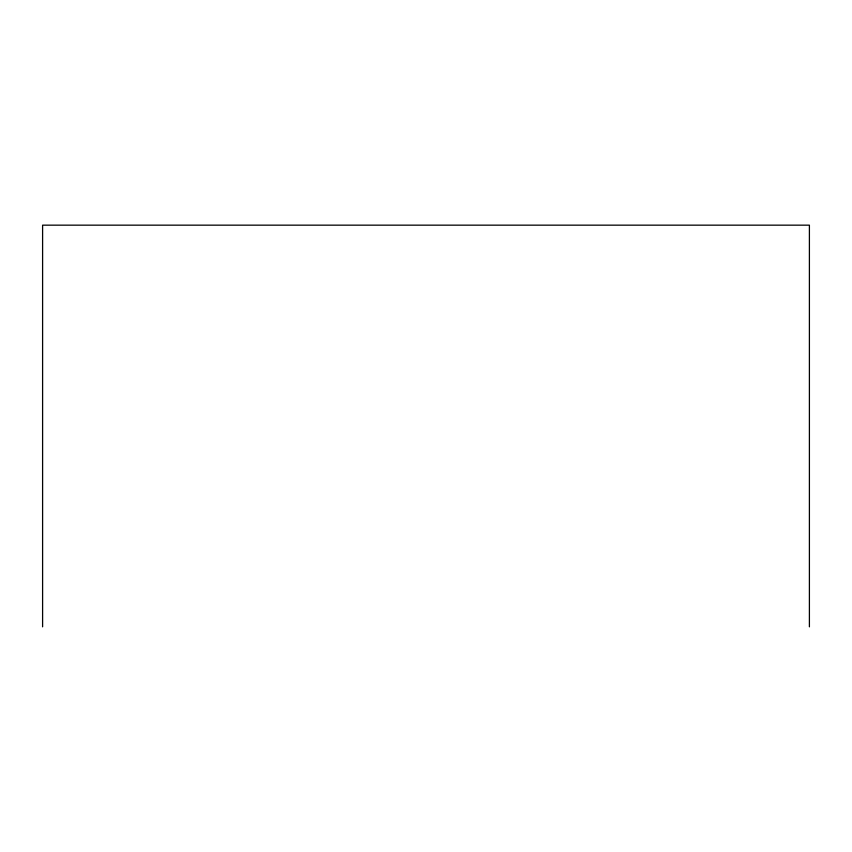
<?xml version="1.0" encoding="UTF-8"?>
<svg xmlns="http://www.w3.org/2000/svg" width="852" height="852" viewBox="0 0 852 852"><rect width="100%" height="100%" fill="white"/><g stroke="black" fill="none" stroke-linecap="round" stroke-linejoin="round"><path stroke-width="1.28" d="M809.4 626.838L809.4 225.162L42.6 225.162L42.6 626.838"/></g></svg>
